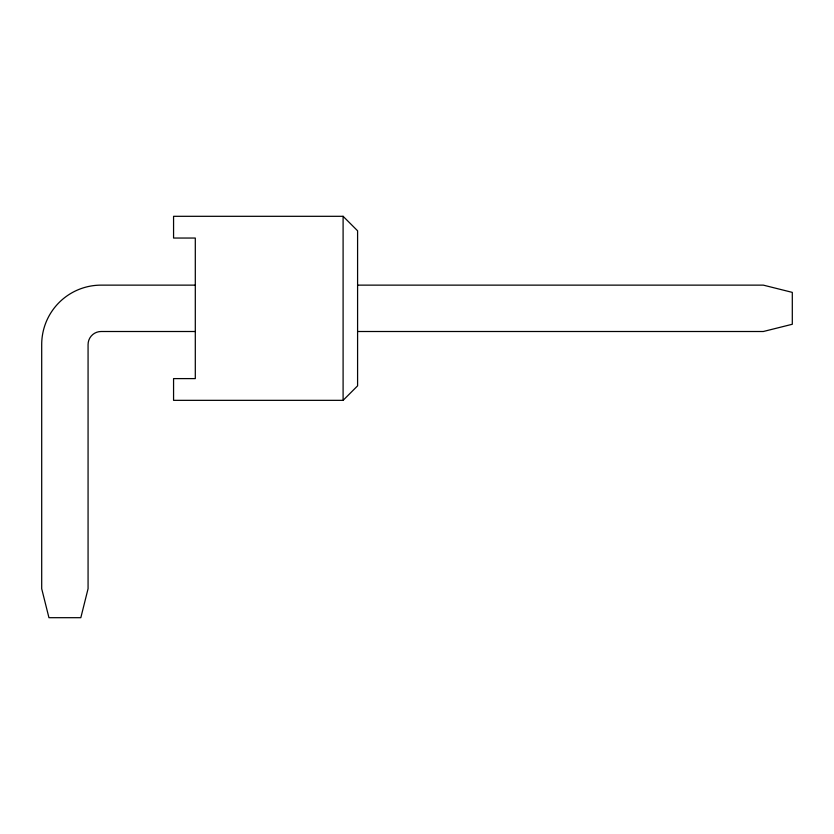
<?xml version="1.0" encoding="UTF-8"?>
<svg xmlns="http://www.w3.org/2000/svg" width="834" height="834" viewBox="0 0 834 834"><rect width="100%" height="100%" fill="white"/><g stroke="black" fill="none" stroke-linecap="round" stroke-linejoin="round"><path stroke-width="1.25" d="M343.097 400.341L357.588 385.85L357.588 230.799L343.097 216.308L173.566 216.308L173.566 238.044L195.302 238.044L195.302 378.605L173.566 378.605L173.566 400.341L343.097 400.341L343.097 216.308M195.302 285.134L101.112 285.134A59.412 59.412 0 0 0 41.7 344.546L41.7 588.71L48.945 617.692L80.825 617.692L88.07 588.71L88.07 344.546A13.042 13.042 0 0 1 101.112 331.505L195.302 331.505M357.588 285.134L763.319 285.134L792.3 292.38L792.3 324.259L763.319 331.505L357.588 331.505"/></g></svg>
